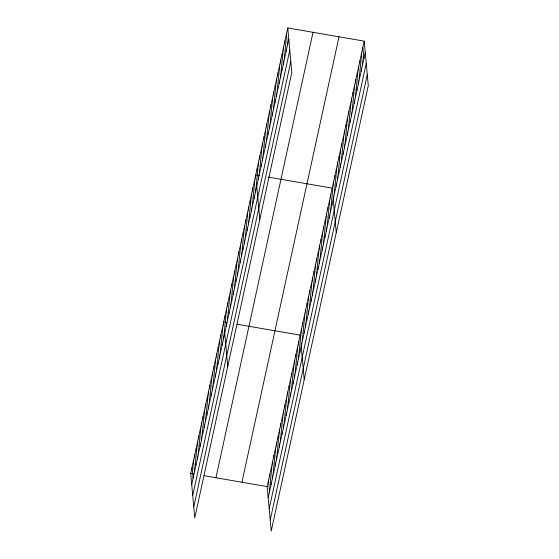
<?xml version="1.0" encoding="UTF-8"?>
<svg xmlns="http://www.w3.org/2000/svg" width="559" height="559" viewBox="0 0 559 559"><rect width="100%" height="100%" fill="white"/><g stroke="black" fill="none" stroke-linecap="round" stroke-linejoin="round"><path stroke-width="0.84" d="M287.773 27.95L291.819 72.404L194.763 517.851L190.717 473.396L287.773 27.95L364.237 41.149L368.283 85.604L271.227 531.05L267.181 486.596L364.237 41.149M191.73 484.534L288.793 39.088M192.729 495.526L289.793 50.079M193.763 506.859L290.82 61.413M215.949 477.749L313.012 32.303M241.942 482.242L339.006 36.796M268.194 497.727L365.251 52.28M269.193 508.725L366.25 63.279M270.221 520.052L367.284 74.606M259.69 175.631L255.749 174.946L259.795 219.401M268.362 177.126L332.207 188.145L336.252 232.6M226.87 322.487L223.719 321.942L227.765 366.404M237.121 324.255L300.176 335.141L304.222 379.596M190.717 473.396L193.868 473.941M204.119 475.709L267.181 486.596M362.847 47.536L363.86 58.674M361.456 53.93L362.47 65.068M360.059 60.323L361.072 71.454M358.668 66.71L359.682 77.848M357.278 73.103L358.291 84.241M355.88 79.497L356.894 90.628M354.49 85.883L355.503 97.021M353.099 92.277L354.113 103.415M351.702 98.67L352.715 109.802M350.311 105.057L351.325 116.195M348.921 111.451L349.934 122.589M347.53 117.844L348.543 128.975M346.133 124.231L347.146 135.369M344.742 130.624L345.755 141.762M343.352 137.018L344.365 148.149M341.954 143.404L342.967 154.543M340.564 149.798L341.577 160.936M339.173 156.192L340.186 167.323M337.776 162.578L338.789 173.716M336.385 168.972L337.398 180.11M334.995 175.365L336.008 186.496M333.604 181.752L334.617 192.89M330.816 194.539L331.829 205.67M329.426 200.926L330.439 212.064M328.028 207.319L329.041 218.457M326.638 213.713L327.651 224.844M325.247 220.099L326.26 231.237M323.85 226.493L324.863 237.631M322.459 232.886L323.472 244.017M321.069 239.273L322.082 250.411M319.678 245.667L320.691 256.805M318.281 252.06L319.294 263.191M316.89 258.447L317.903 269.585M315.5 264.84L316.513 275.971M314.102 271.234L315.115 282.365M312.712 277.62L313.725 288.758M311.321 284.014L312.334 295.145M309.924 290.407L310.937 301.539M286.383 34.344L287.396 45.475M308.533 296.794L309.546 307.932M284.992 40.73L286.005 51.868M307.143 303.188L308.156 314.319M283.602 47.124L284.615 58.262M305.752 309.581L306.765 320.712M282.204 53.517L283.217 64.648M304.355 315.968L305.368 327.106M280.814 59.904L281.827 71.042M302.964 322.361L303.977 333.492M279.423 66.297L280.436 77.435M301.574 328.755L302.587 339.886M278.026 72.691L279.039 83.822M276.635 79.078L277.648 90.216M298.806 341.451L299.82 352.589M275.245 85.471L276.258 96.609M297.43 347.761L298.443 358.899M273.847 91.865L274.867 102.996M296.053 354.078L297.067 365.209M272.457 98.251L273.47 109.389M294.677 360.387L295.69 371.518M271.066 104.645L272.079 115.776M293.3 366.697L294.313 377.828M269.676 111.038L270.689 122.169M291.931 373.007L292.944 384.138M268.278 117.425L269.291 128.563M290.554 379.316L291.567 390.455M266.888 123.818L267.901 134.95M289.178 385.626L290.191 396.764M265.497 130.212L266.51 141.343M287.801 391.936L288.814 403.074M264.1 136.599L265.113 147.737M286.425 398.246L287.445 409.384M262.709 142.992L263.722 154.123M285.055 404.555L286.068 415.693M261.319 149.386L262.332 160.517M283.679 410.872L284.692 422.003M259.921 155.772L260.941 166.91M282.302 417.182L283.315 428.313M258.531 162.166L259.544 173.297M280.925 423.491L281.939 434.623M257.14 168.559L258.153 179.691M279.556 429.801L280.569 440.932M278.179 436.111L279.193 447.249M254.352 181.34L255.365 192.471M276.803 442.421L277.816 453.559M252.961 187.726L253.975 198.864M275.426 448.73L276.439 459.868M251.571 194.12L252.584 205.258M274.05 455.04L275.063 466.178M250.173 200.513L251.187 211.644M272.68 461.35L273.693 472.488M248.783 206.9L249.796 218.038M271.304 467.666L272.317 478.797M247.392 213.293L248.406 224.432M269.927 473.976L270.94 485.107M245.995 219.687L247.015 230.818M268.551 480.286L269.564 491.417M244.604 226.074L245.618 237.212M243.214 232.467L244.227 243.605M241.823 238.861L242.837 249.992M240.426 245.247L241.439 256.385M239.035 251.641L240.049 262.779M237.645 258.034L238.658 269.165M236.247 264.421L237.261 275.559M234.857 270.815L235.87 281.953M233.466 277.208L234.48 288.339M232.069 283.595L233.089 294.733M230.678 289.988L231.692 301.126M229.288 296.382L230.301 307.513M227.897 302.768L228.911 313.906M226.5 309.162L227.513 320.3M225.109 315.555L226.122 326.687M222.342 328.252L223.355 339.39M220.966 334.568L221.979 345.7M219.589 340.878L220.602 352.009M218.22 347.188L219.233 358.319M216.843 353.498L217.856 364.629M215.467 359.807L216.48 370.945M214.09 366.117L215.103 377.255M212.713 372.427L213.727 383.565M211.344 378.736L212.357 389.875M209.967 385.046L210.981 396.184M208.591 391.363L209.604 402.494M207.214 397.673L208.227 408.804M205.845 403.982L206.858 415.113M204.468 410.292L205.481 421.423M203.092 416.602L204.105 427.74M201.715 422.911L202.728 434.05M200.339 429.221L201.352 440.359M198.969 435.531L199.982 446.669M197.593 441.841L198.606 452.979M196.216 448.157L197.229 459.288M194.839 454.467L195.853 465.598M193.463 460.777L194.476 471.908M192.093 467.086L193.107 478.218"/></g></svg>
